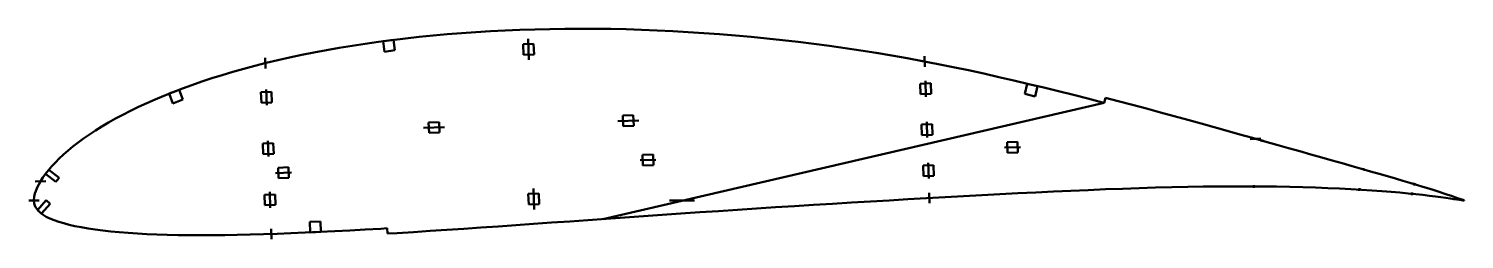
# Model space of a CAD drawing. Header units: metres. Extents: x -191 to 354, y -15 to 65.
import ezdxf

# ---------------------------------------------------------------- set-up
doc = ezdxf.new("R2010")
doc.units = ezdxf.units.M
for name, color, linetype, lineweight in [('FoilLayer', 1, 'Continuous', 50), ('StringerLayer', 1, 'Continuous', 50), ('SubLayer', 1, 'Continuous', 50)]:
    doc.layers.add(name, color=color, linetype=linetype, lineweight=lineweight)

msp = doc.modelspace()

# ---------------------------------------------------------------- linework, layer by layer
at = {"layer": 'FoilLayer'}
for p, q in [((-57.96, 60.13), (-63, 59.42)), ((-52.85, 60.81), (-57.96, 60.13)), ((-47.68, 61.43), (-52.85, 60.81)), ((-42.45, 62.02), (-47.68, 61.43)), ((-37.17, 62.55), (-42.45, 62.02)), ((-31.83, 63.02), (-37.17, 62.55)), ((-26.42, 63.45), (-31.83, 63.02)), ((-20.95, 63.83), (-26.42, 63.45)), ((-15.44, 64.17), (-20.95, 63.83)), ((-9.88, 64.46), (-15.44, 64.17)), ((-4.29, 64.68), (-9.88, 64.46)), ((1.37, 64.86), (-4.29, 64.68)), ((7.05, 64.99), (1.37, 64.86)), ((12.79, 65.07), (7.05, 64.99)), ((18.56, 65.11), (12.79, 65.07)), ((24.34, 65.08), (18.56, 65.11)), ((30.16, 65.01), (24.34, 65.08)), ((36, 64.88), (30.16, 65.01)), ((41.88, 64.7), (36, 64.88)), ((47.77, 64.47), (41.88, 64.7)), ((53.69, 64.19), (47.77, 64.47)), ((59.61, 63.86), (53.69, 64.19)), ((65.54, 63.48), (59.61, 63.86)), ((71.5, 63.04), (65.54, 63.48)), ((77.45, 62.55), (71.5, 63.04)), ((83.42, 62.02), (77.45, 62.55)), ((89.38, 61.43), (83.42, 62.02)), ((95.34, 60.8), (89.38, 61.43)), ((101.29, 60.12), (95.34, 60.8)), ((107.23, 59.38), (101.29, 60.12)), ((-87.03, 55.18), (-91.61, 54.2)), ((-82.38, 56.12), (-87.03, 55.18)), ((-77.64, 57.01), (-82.38, 56.12)), ((-72.83, 57.86), (-77.64, 57.01)), ((-67.96, 58.66), (-72.83, 57.86)), ((-63, 59.42), (-67.96, 58.66)), ((113.17, 58.59), (107.23, 59.38)), ((119.1, 57.75), (113.17, 58.59)), ((125.02, 56.87), (119.1, 57.75)), ((130.92, 55.93), (125.02, 56.87)), ((136.8, 54.95), (130.92, 55.93)), ((142.66, 53.92), (136.8, 54.95)), ((-108.99, 49.92), (-113.12, 48.75)), ((-104.78, 51.06), (-108.99, 49.92)), ((-100.47, 52.15), (-104.78, 51.06)), ((-96.09, 53.2), (-100.47, 52.15)), ((-91.61, 54.2), (-96.09, 53.2)), ((148.5, 52.84), (142.66, 53.92)), ((154.33, 51.71), (148.5, 52.84)), ((160.13, 50.55), (154.33, 51.71)), ((165.91, 49.35), (160.13, 50.55)), ((171.65, 48.1), (165.91, 49.35)), ((-128.66, 43.76), (-132.29, 42.43)), ((-124.92, 45.06), (-128.66, 43.76)), ((-121.09, 46.32), (-124.92, 45.06)), ((-117.15, 47.55), (-121.09, 46.32)), ((-113.12, 48.75), (-117.15, 47.55)), ((177.38, 46.8), (171.65, 48.1)), ((183.09, 45.48), (177.38, 46.8)), ((188.78, 44.12), (183.09, 45.48)), ((194.45, 42.76), (188.78, 44.12)), ((-142.6, 38.3), (-145.82, 36.89)), ((-139.28, 39.7), (-142.6, 38.3)), ((-135.84, 41.08), (-139.28, 39.7)), ((-132.29, 42.43), (-135.84, 41.08)), ((200.09, 41.39), (194.45, 42.76)), ((205.67, 40), (200.09, 41.39)), ((211.2, 38.59), (205.67, 40)), ((216.69, 37.17), (211.2, 38.59)), ((217.82, 38.94), (217.31, 37.01)), ((222.65, 37.67), (217.82, 38.94)), ((-151.93, 33.99), (-154.84, 32.5)), ((-148.93, 35.44), (-151.93, 33.99)), ((-145.82, 36.89), (-148.93, 35.44)), ((217.31, 37.01), (27.23, -7.06)), ((217.31, 37.01), (216.69, 37.17)), ((228.05, 36.24), (222.65, 37.67)), ((233.38, 34.81), (228.05, 36.24)), ((238.67, 33.37), (233.38, 34.81)), ((243.89, 31.93), (238.67, 33.37)), ((-162.83, 28.03), (-165.26, 26.52)), ((-160.29, 29.52), (-162.83, 28.03)), ((-157.62, 31.02), (-160.29, 29.52)), ((-154.84, 32.5), (-157.62, 31.02)), ((249.04, 30.52), (243.89, 31.93)), ((254.13, 29.12), (249.04, 30.52)), ((259.12, 27.73), (254.13, 29.12)), ((264.04, 26.36), (259.12, 27.73)), ((-171.88, 21.93), (-173.84, 20.41)), ((-169.79, 23.46), (-171.88, 21.93)), ((-167.57, 24.99), (-169.79, 23.46)), ((-165.26, 26.52), (-167.57, 24.99)), ((268.87, 25.01), (264.04, 26.36)), ((273.61, 23.68), (268.87, 25.01)), ((278.26, 22.38), (273.61, 23.68)), ((282.8, 21.1), (278.26, 22.38)), ((-177.39, 17.41), (-178.99, 15.9)), ((-175.68, 18.91), (-177.39, 17.41)), ((-173.84, 20.41), (-175.68, 18.91)), ((287.23, 19.85), (282.8, 21.1)), ((291.56, 18.63), (287.23, 19.85)), ((295.77, 17.44), (291.56, 18.63)), ((299.87, 16.28), (295.77, 17.44)), ((-183.07, 11.5), (-184.19, 10.07)), ((-181.83, 12.94), (-183.07, 11.5)), ((-180.47, 14.42), (-181.83, 12.94)), ((-178.99, 15.9), (-180.47, 14.42)), ((303.84, 15.16), (299.87, 16.28)), ((307.68, 14.08), (303.84, 15.16)), ((311.39, 13.02), (307.68, 14.08)), ((314.97, 12.01), (311.39, 13.02)), ((318.41, 11.03), (314.97, 12.01)), ((321.69, 10.09), (318.41, 11.03)), ((-186.78, 6.06), (-187.37, 4.86)), ((-186.04, 7.37), (-186.78, 6.06)), ((-185.18, 8.7), (-186.04, 7.37)), ((-184.19, 10.07), (-185.18, 8.7)), ((324.84, 9.19), (321.69, 10.09)), ((327.83, 8.32), (324.84, 9.19)), ((330.66, 7.48), (327.83, 8.32)), ((333.35, 6.68), (330.66, 7.48)), ((335.88, 5.91), (333.35, 6.68)), ((338.26, 5.18), (335.88, 5.91)), ((-188.59, 0.16), (-188.6, -0.06)), ((-188.46, 1.4), (-188.59, 0.16)), ((-188.22, 2.62), (-188.46, 1.4)), ((-187.88, 3.54), (-188.22, 2.62)), ((-187.37, 4.86), (-187.88, 3.54)), ((128.67, -0.39), (135.79, 0.02)), ((135.79, 0.02), (142.89, 0.44)), ((142.89, 0.44), (149.96, 0.85)), ((149.96, 0.85), (157, 1.24)), ((157, 1.24), (163.98, 1.61)), ((163.98, 1.61), (170.91, 1.98)), ((170.91, 1.98), (177.79, 2.35)), ((177.79, 2.35), (184.63, 2.71)), ((184.63, 2.71), (191.42, 3.03)), ((191.42, 3.03), (198.13, 3.34)), ((198.13, 3.34), (204.76, 3.65)), ((204.76, 3.65), (211.33, 3.95)), ((211.33, 3.95), (217.84, 4.23)), ((217.84, 4.23), (224.27, 4.46)), ((224.27, 4.46), (230.6, 4.67)), ((230.6, 4.67), (236.83, 4.86)), ((236.83, 4.86), (242.98, 5.03)), ((242.98, 5.03), (249.03, 5.16)), ((249.03, 5.16), (254.96, 5.24)), ((254.96, 5.24), (260.75, 5.29)), ((260.75, 5.29), (266.43, 5.33)), ((266.43, 5.33), (271.98, 5.34)), ((271.98, 5.34), (277.4, 5.3)), ((277.4, 5.3), (282.67, 5.23)), ((282.67, 5.23), (287.77, 5.14)), ((287.77, 5.14), (292.72, 5.02)), ((292.72, 5.02), (297.53, 4.88)), ((297.53, 4.88), (302.16, 4.71)), ((302.16, 4.71), (306.62, 4.5)), ((306.62, 4.5), (310.89, 4.3)), ((310.89, 4.3), (315, 4.07)), ((315, 4.07), (318.92, 3.82)), ((318.92, 3.82), (322.65, 3.53)), ((322.65, 3.53), (326.17, 3.25)), ((326.17, 3.25), (329.49, 2.96)), ((329.49, 2.96), (332.61, 2.67)), ((332.61, 2.67), (335.53, 2.37)), ((335.53, 2.37), (338.24, 2.07)), ((338.24, 2.07), (340.74, 1.78)), ((340.48, 4.49), (338.26, 5.18)), ((342.54, 3.84), (340.48, 4.49)), ((340.74, 1.78), (343.02, 1.49)), ((344.43, 3.23), (342.54, 3.84)), ((343.02, 1.49), (345.08, 1.22)), ((346.16, 2.67), (344.43, 3.23)), ((345.08, 1.22), (346.92, 0.97)), ((347.73, 2.15), (346.16, 2.67)), ((346.92, 0.97), (348.56, 0.74)), ((349.14, 1.68), (347.73, 2.15)), ((348.56, 0.74), (349.97, 0.54)), ((350.37, 1.27), (349.14, 1.68)), ((349.97, 0.54), (351.17, 0.36)), ((351.43, 0.9), (350.37, 1.27)), ((351.17, 0.36), (352.16, 0.22)), ((352.31, 0.6), (351.43, 0.9)), ((352.16, 0.22), (352.94, 0.1)), ((353.01, 0.35), (352.31, 0.6)), ((352.94, 0.1), (353.49, 0.01)), ((353.52, 0.17), (353.01, 0.35)), ((353.49, 0.01), (353.83, -0.04)), ((353.85, 0.07), (353.52, 0.17)), ((353.95, 0.03), (353.85, 0.07)), ((353.95, -0.06), (353.95, 0.03)), ((-188.6, -0.06), (-188.51, -1.11)), ((-188.51, -1.11), (-188.29, -1.87)), ((-188.29, -1.87), (-187.96, -2.59)), ((-187.96, -2.59), (-187.44, -3.35)), ((-187.44, -3.35), (-186.8, -4.09)), ((-186.8, -4.09), (-186, -4.82)), ((-186, -4.82), (-185.05, -5.51)), ((49.68, -5.48), (56.8, -5)), ((56.8, -5), (63.95, -4.51)), ((63.95, -4.51), (71.11, -4.02)), ((71.11, -4.02), (78.31, -3.53)), ((78.31, -3.53), (85.52, -3.06)), ((85.52, -3.06), (92.73, -2.61)), ((92.73, -2.61), (99.93, -2.16)), ((99.93, -2.16), (107.13, -1.69)), ((107.13, -1.69), (114.33, -1.24)), ((114.33, -1.24), (121.51, -0.81)), ((121.51, -0.81), (128.67, -0.39)), ((353.83, -0.04), (353.95, -0.06)), ((-185.05, -5.51), (-183.92, -6.17)), ((-183.92, -6.17), (-182.55, -6.81)), ((-182.55, -6.81), (-180.98, -7.44)), ((-180.98, -7.44), (-179.22, -8.06)), ((-179.22, -8.06), (-177.33, -8.65)), ((-177.33, -8.65), (-175.29, -9.2)), ((-175.29, -9.2), (-173.06, -9.7)), ((-173.06, -9.7), (-170.65, -10.17)), ((-170.65, -10.17), (-168.06, -10.62)), ((-168.06, -10.62), (-165.35, -11.04)), ((-62.95, -11.07), (-56.98, -10.71)), ((-56.98, -10.71), (-54.57, -10.57)), ((-54.57, -10.57), (-54.45, -12.57)), ((-32.03, -11.16), (-25.59, -10.72)), ((-25.59, -10.72), (-19.06, -10.28)), ((-19.06, -10.28), (-12.46, -9.84)), ((-12.46, -9.84), (-5.8, -9.38)), ((-5.8, -9.38), (0.93, -8.9)), ((0.93, -8.9), (7.74, -8.41)), ((7.74, -8.41), (14.61, -7.93)), ((14.61, -7.93), (21.54, -7.46)), ((21.54, -7.46), (28.5, -6.97)), ((28.5, -6.97), (35.51, -6.47)), ((35.51, -6.47), (42.57, -5.97)), ((42.57, -5.97), (49.68, -5.48)), ((-165.35, -11.04), (-162.49, -11.42)), ((-162.49, -11.42), (-159.46, -11.75)), ((-159.46, -11.75), (-156.25, -12.04)), ((-156.25, -12.04), (-152.89, -12.31)), ((-152.89, -12.31), (-149.38, -12.56)), ((-149.38, -12.56), (-145.76, -12.77)), ((-145.76, -12.77), (-141.98, -12.93)), ((-141.98, -12.93), (-138.05, -13.05)), ((-138.05, -13.05), (-133.95, -13.13)), ((-133.95, -13.13), (-129.72, -13.2)), ((-129.72, -13.2), (-125.37, -13.23)), ((-125.37, -13.23), (-120.89, -13.21)), ((-120.89, -13.21), (-116.26, -13.15)), ((-116.26, -13.15), (-111.47, -13.06)), ((-111.47, -13.06), (-106.55, -12.96)), ((-106.55, -12.96), (-101.53, -12.83)), ((-101.53, -12.83), (-96.38, -12.66)), ((-96.38, -12.66), (-91.11, -12.45)), ((-91.11, -12.45), (-85.69, -12.21)), ((-85.69, -12.21), (-80.16, -11.96)), ((-80.16, -11.96), (-74.52, -11.7)), ((-74.52, -11.7), (-68.79, -11.4)), ((-68.79, -11.4), (-62.95, -11.07)), ((-54.45, -12.57), (-50.77, -12.35)), ((-50.77, -12.35), (-44.61, -11.98)), ((-44.61, -11.98), (-38.36, -11.59)), ((-38.36, -11.59), (-32.03, -11.16))]:
    msp.add_line(p, q, dxfattribs=at)
at = {"layer": 'StringerLayer'}
for p, q in [((-52.21, 60.89), (-56.18, 60.37)), ((-56.18, 60.37), (-55.65, 56.4)), ((-51.69, 56.92), (-52.21, 60.89)), ((-55.65, 56.4), (-51.69, 56.92)), ((188.18, 44.27), (187.25, 40.38)), ((192.07, 43.34), (188.18, 44.27)), ((-133.55, 41.95), (-137.29, 40.52)), ((-137.29, 40.52), (-135.86, 36.78)), ((-135.86, 36.78), (-132.12, 38.21)), ((-132.12, 38.21), (-133.55, 41.95)), ((187.25, 40.38), (191.14, 39.45)), ((191.14, 39.45), (192.07, 43.34)), ((-182.95, 11.65), (-184.19, 10.07)), ((-179.02, 8.56), (-182.95, 11.65)), ((-184.19, 10.07), (-180.26, 6.99)), ((-180.26, 6.99), (-179.02, 8.56)), ((-183.97, 0.08), (-187.29, -3.66)), ((-182.48, -1.25), (-183.97, 0.08)), ((-187.29, -3.66), (-185.79, -4.99)), ((-185.79, -4.99), (-182.48, -1.25)), ((-79.95, -7.95), (-83.94, -8.13)), ((-83.94, -8.13), (-83.77, -12.12)), ((-79.77, -11.95), (-79.95, -7.95)), ((-83.77, -12.12), (-79.77, -11.95))]:
    msp.add_line(p, q, dxfattribs=at)
at = {"layer": 'SubLayer'}
for p, q in [((-1.13, 61.3), (-0.85, 53.31)), ((0.94, 59.37), (-3.06, 59.23)), ((-3.06, 59.23), (-2.92, 55.24)), ((-2.92, 55.24), (1.08, 55.38)), ((1.08, 55.38), (0.94, 59.37)), ((149.19, 54.69), (149.33, 50.69)), ((-100.94, 54.05), (-100.8, 50.05)), ((151.55, 44.4), (147.55, 44.26)), ((147.55, 44.26), (147.69, 40.27)), ((149.52, 45.33), (149.73, 39.34)), ((151.69, 40.41), (151.55, 44.4)), ((-98.49, 41.16), (-102.48, 41.03)), ((-102.48, 41.03), (-102.35, 37.03)), ((-100.52, 42.09), (-100.31, 36.1)), ((-98.35, 37.17), (-98.49, 41.16)), ((147.69, 40.27), (151.69, 40.41)), ((-102.35, 37.03), (-98.35, 37.17)), ((-40.82, 27.5), (-32.82, 27.78)), ((-34.89, 29.71), (-38.89, 29.57)), ((-38.89, 29.57), (-38.75, 25.57)), ((-34.75, 25.71), (-34.89, 29.71)), ((32.82, 30.07), (40.82, 30.35)), ((38.75, 32.28), (34.75, 32.14)), ((34.75, 32.14), (34.89, 28.14)), ((34.89, 28.14), (38.89, 28.28)), ((38.89, 28.28), (38.75, 32.28)), ((152.09, 28.87), (148.1, 28.73)), ((148.1, 28.73), (148.24, 24.73)), ((150.06, 29.8), (150.27, 23.8)), ((152.23, 24.87), (152.09, 28.87)), ((-99.84, 22.66), (-99.63, 16.66)), ((-38.75, 25.57), (-34.75, 25.71)), ((148.24, 24.73), (152.23, 24.87)), ((184.49, 22.21), (180.5, 22.08)), ((180.5, 22.08), (180.64, 18.08)), ((184.63, 18.22), (184.49, 22.21)), ((272.73, 23.29), (276.73, 23.43)), ((277.09, 22.18), (277.37, 23.14)), ((-97.81, 21.73), (-101.81, 21.59)), ((-101.81, 21.59), (-101.67, 17.59)), ((-101.67, 17.59), (-97.67, 17.73)), ((-97.67, 17.73), (-97.81, 21.73)), ((46.25, 17.39), (42.25, 17.25)), ((42.25, 17.25), (42.39, 13.25)), ((46.39, 13.39), (46.25, 17.39)), ((179.57, 20.04), (185.56, 20.25)), ((180.64, 18.08), (184.63, 18.22)), ((-92, 12.56), (-96, 12.42)), ((-96, 12.42), (-95.86, 8.42)), ((-91.86, 8.56), (-92, 12.56)), ((41.32, 15.21), (47.32, 15.42)), ((42.39, 13.25), (46.39, 13.39)), ((152.64, 13.34), (148.64, 13.2)), ((148.64, 13.2), (148.78, 9.2)), ((150.6, 14.26), (150.81, 8.27)), ((152.78, 9.34), (152.64, 13.34)), ((315.58, 11.31), (315.88, 12.27)), ((-188.09, 7.2), (-184.09, 7.34)), ((-96.93, 10.39), (-90.93, 10.6)), ((-95.86, 8.42), (-91.86, 8.56)), ((148.78, 9.2), (152.78, 9.34)), ((274.1, 4.82), (274.17, 5.82)), ((334.78, 5.72), (335.09, 6.67)), ((-190.59, 0), (-186.59, 0)), ((-97.13, 2.29), (-101.13, 2.15)), ((-101.13, 2.15), (-100.99, -1.84)), ((-99.16, 3.22), (-98.95, -2.77)), ((-96.99, -1.7), (-97.13, 2.29)), ((2.92, 2.62), (-1.08, 2.48)), ((-1.08, 2.48), (-0.94, -1.52)), ((1.13, -3.45), (0.85, 4.55)), ((3.06, -1.38), (2.92, 2.62)), ((52.45, 0), (61.9, 0)), ((151, 2.91), (151.14, -1.09)), ((314.12, 3.62), (314.22, 4.61)), ((334.05, 2.02), (334.18, 3.01)), ((-100.99, -1.84), (-96.99, -1.7)), ((-0.94, -1.52), (3.06, -1.38)), ((-98.68, -10.73), (-98.54, -14.73))]:
    msp.add_line(p, q, dxfattribs=at)

doc.saveas('drawing.dxf')
